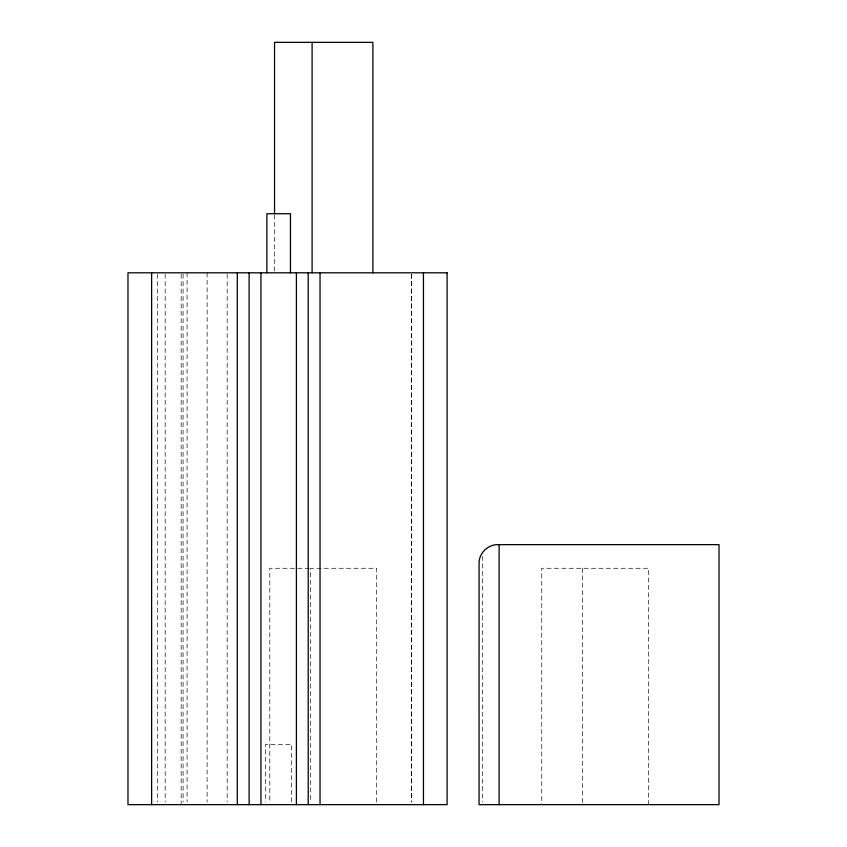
<?xml version="1.0" encoding="UTF-8"?>
<svg xmlns="http://www.w3.org/2000/svg" width="847" height="847" viewBox="0 0 847 847"><rect width="100%" height="100%" fill="white"/><g stroke="black" fill="none" stroke-linecap="round" stroke-linejoin="round"><path stroke-width="0.64" stroke-dasharray="4.24 3.18" d="M309.324 568.273L269.801 568.273L269.801 802.014M648.643 804.65L648.643 568.273L541.741 568.273L541.741 804.65M582.567 568.273L582.567 804.65M482.642 556.405L482.642 802.014M411.631 274.132L411.631 802.003M411.409 274.132L411.409 802.003M376.703 802.014L376.703 568.273L310.637 568.273L310.637 802.014M291.675 802.024L291.675 744.375L265.672 744.375L265.672 802.024M274.534 214.863L274.534 271.495M227.176 274.132L227.176 802.003M207.123 272.808L207.123 802.003M187.081 272.808L187.081 802.003M183.079 274.132L183.079 802.003M181.163 274.132L181.163 804.65M165.176 274.132L165.176 802.003M157.531 274.132L157.531 802.003"/><path stroke-width="1.27" d="M499.116 544.642C489.153 543.848 479.688 552.053 479.084 562.027L479.053 804.65L719.018 804.65L719.018 544.642L499.116 544.642L499.116 804.65M423.447 272.808L423.447 804.65M372.881 272.808L372.881 42.35L274.534 42.35L274.534 213.55M320.039 272.808L320.039 804.65M312.098 42.35L312.098 272.808M308.213 272.808L308.213 804.65M296.397 272.808L296.397 804.65M290.457 272.808L290.457 213.719L266.879 213.719L266.879 272.808M260.94 272.808L260.94 804.65M249.124 272.808L249.124 804.65M237.308 272.808L237.308 804.65M151.624 272.808L151.624 804.65M447.089 272.808L127.982 272.808L127.982 804.65L447.089 804.65L447.089 272.808"/></g></svg>
